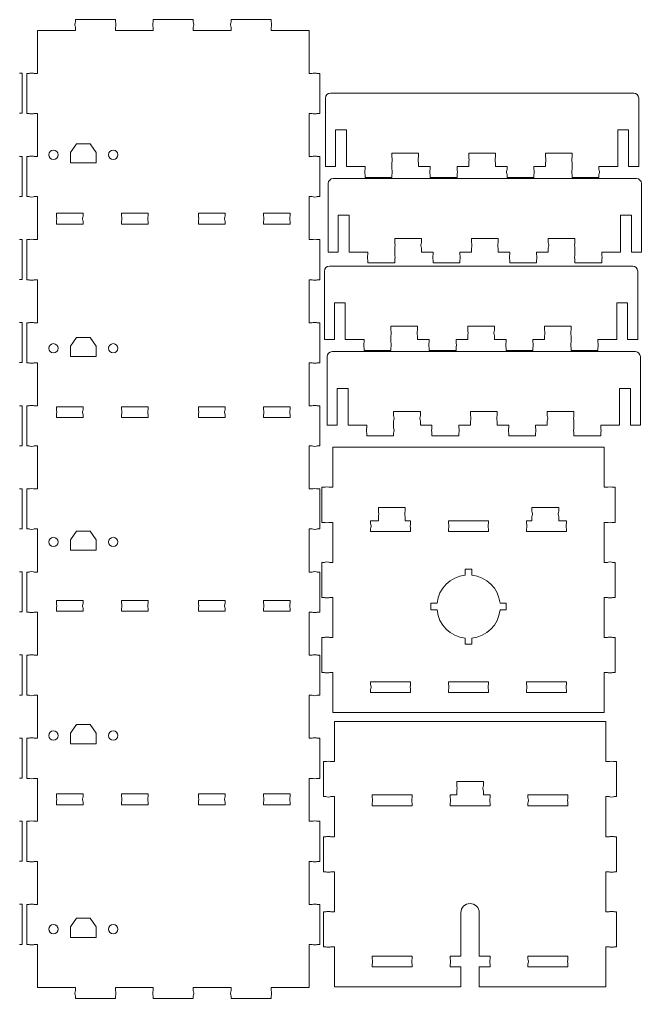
# Model space of a CAD drawing. Header units: inches. Extents: x -2.2 to 14.9, y -0.2 to 11.4.
# Drawn here: x 7.6 to 14.93, y -0.16 to 11.38 of the extents above; entities that cross this region are included whole.
import ezdxf

# ---------------------------------------------------------------- set-up
doc = ezdxf.new("R2010")
doc.units = ezdxf.units.IN
doc.header["$MEASUREMENT"] = 0
doc.layers.add('Visible', color=7, linetype='Continuous', lineweight=0)

# ---------------------------------------------------------------- blocks, each defined once
blk = doc.blocks.new('Block_1')
at = {"layer": 'Visible', "color": 1, "lineweight": 0, "true_color": 0xff0000}
for p, q in [((8.26, 11.355), (8.26, 11.385)), ((8.732, 11.385), (8.26, 11.385)), ((8.732, 11.355), (8.732, 11.385)), ((9.178, 11.355), (9.178, 11.385)), ((9.651, 11.385), (9.178, 11.385)), ((9.651, 11.355), (9.651, 11.385)), ((10.096, 11.355), (10.096, 11.385)), ((10.569, 11.385), (10.096, 11.385)), ((10.569, 11.355), (10.569, 11.385)), ((7.814, 10.749), (7.814, 11.257)), ((7.814, 11.257), (8.26, 11.257)), ((8.26, 11.257), (8.26, 11.296)), ((8.732, 11.257), (8.732, 11.296)), ((8.732, 11.257), (9.178, 11.257)), ((9.178, 11.257), (9.178, 11.296)), ((9.651, 11.257), (9.651, 11.296)), ((9.651, 11.257), (10.096, 11.257)), ((10.096, 11.257), (10.096, 11.296)), ((10.569, 11.257), (10.569, 11.296)), ((10.569, 11.257), (11.015, 11.257)), ((11.015, 10.749), (11.015, 11.257)), ((7.602, 10.751), (7.632, 10.751)), ((7.632, 10.751), (7.632, 10.279)), ((7.686, 10.749), (7.686, 10.276)), ((7.716, 10.749), (7.686, 10.749)), ((7.814, 10.749), (7.775, 10.749)), ((11.015, 10.749), (11.054, 10.749)), ((11.113, 10.749), (11.143, 10.749)), ((11.143, 10.749), (11.143, 10.276)), ((11.268, 10.517), (14.843, 10.517)), ((11.209, 10.458), (11.209, 9.651)), ((14.902, 10.458), (14.902, 9.651)), ((7.602, 10.279), (7.632, 10.279)), ((7.716, 10.276), (7.686, 10.276)), ((7.814, 10.276), (7.775, 10.276)), ((7.814, 9.769), (7.814, 10.276)), ((11.015, 10.276), (11.054, 10.276)), ((11.015, 9.769), (11.015, 10.276)), ((11.113, 10.276), (11.143, 10.276)), ((11.327, 10.084), (11.455, 10.084)), ((11.327, 9.651), (11.327, 10.084)), ((11.455, 9.651), (11.455, 10.084)), ((14.783, 10.084), (14.656, 10.084)), ((14.656, 9.651), (14.656, 10.084)), ((14.783, 9.651), (14.783, 10.084)), ((8.275, 9.919), (8.204, 9.817)), ((8.204, 9.817), (8.204, 9.693)), ((8.275, 9.919), (8.433, 9.919)), ((8.433, 9.919), (8.504, 9.817)), ((8.504, 9.817), (8.504, 9.693)), ((7.602, 9.771), (7.632, 9.771)), ((7.632, 9.771), (7.632, 9.298)), ((7.686, 9.769), (7.686, 9.296)), ((7.716, 9.769), (7.686, 9.769)), ((7.814, 9.769), (7.775, 9.769)), ((11.015, 9.769), (11.054, 9.769)), ((11.113, 9.769), (11.143, 9.769)), ((11.143, 9.769), (11.143, 9.296)), ((11.992, 9.809), (12.307, 9.809)), ((11.992, 9.809), (11.992, 9.76)), ((11.992, 9.7), (11.992, 9.617)), ((12.307, 9.809), (12.307, 9.76)), ((12.307, 9.7), (12.307, 9.651)), ((12.898, 9.809), (13.213, 9.809)), ((12.898, 9.809), (12.898, 9.76)), ((12.898, 9.7), (12.898, 9.651)), ((13.213, 9.809), (13.213, 9.76)), ((13.213, 9.7), (13.213, 9.651)), ((14.118, 9.809), (13.803, 9.809)), ((13.803, 9.809), (13.803, 9.76)), ((13.803, 9.7), (13.803, 9.651)), ((14.118, 9.809), (14.118, 9.76)), ((14.118, 9.7), (14.118, 9.617)), ((8.204, 9.693), (8.504, 9.693)), ((11.209, 9.651), (11.327, 9.651)), ((11.455, 9.651), (11.677, 9.651)), ((11.677, 9.651), (11.677, 9.617)), ((12.307, 9.651), (12.445, 9.651)), ((12.445, 9.651), (12.445, 9.617)), ((12.76, 9.651), (12.76, 9.617)), ((12.76, 9.651), (12.898, 9.651)), ((13.213, 9.651), (13.35, 9.651)), ((13.35, 9.651), (13.35, 9.617)), ((13.665, 9.651), (13.665, 9.617)), ((13.665, 9.651), (13.803, 9.651)), ((14.433, 9.651), (14.656, 9.651)), ((14.433, 9.651), (14.433, 9.617)), ((14.783, 9.651), (14.902, 9.651)), ((11.3, 9.509), (14.875, 9.509)), ((11.677, 9.558), (11.677, 9.523)), ((11.677, 9.523), (11.992, 9.523)), ((11.992, 9.558), (11.992, 9.523)), ((12.445, 9.558), (12.445, 9.523)), ((12.445, 9.523), (12.76, 9.523)), ((12.76, 9.558), (12.76, 9.523)), ((13.35, 9.558), (13.35, 9.523)), ((13.665, 9.523), (13.35, 9.523)), ((13.665, 9.558), (13.665, 9.523)), ((14.118, 9.558), (14.118, 9.523)), ((14.433, 9.523), (14.118, 9.523)), ((14.433, 9.558), (14.433, 9.523)), ((11.241, 9.45), (11.241, 8.643)), ((14.934, 9.45), (14.934, 8.643)), ((7.602, 9.298), (7.632, 9.298)), ((7.716, 9.296), (7.686, 9.296)), ((7.814, 9.296), (7.775, 9.296)), ((7.814, 8.789), (7.814, 9.296)), ((11.015, 9.296), (11.054, 9.296)), ((11.015, 8.789), (11.015, 9.296)), ((11.113, 9.296), (11.143, 9.296)), ((8.351, 9.101), (8.036, 9.101)), ((8.036, 9.101), (8.036, 9.067)), ((8.036, 9.008), (8.036, 8.973)), ((8.351, 9.101), (8.351, 9.067)), ((8.351, 9.008), (8.351, 8.973)), ((8.804, 9.101), (9.119, 9.101)), ((8.804, 9.067), (8.804, 9.101)), ((8.804, 8.973), (8.804, 9.008)), ((9.119, 9.067), (9.119, 9.101)), ((9.119, 8.973), (9.119, 9.008)), ((9.71, 9.101), (10.025, 9.101)), ((9.71, 9.101), (9.71, 9.067)), ((9.71, 9.008), (9.71, 8.973)), ((10.025, 9.101), (10.025, 9.067)), ((10.025, 9.008), (10.025, 8.973)), ((10.477, 9.101), (10.792, 9.101)), ((10.477, 9.067), (10.477, 9.101)), ((10.477, 8.973), (10.477, 9.008)), ((10.792, 9.067), (10.792, 9.101)), ((10.792, 8.973), (10.792, 9.008)), ((11.359, 9.076), (11.487, 9.076)), ((11.359, 8.643), (11.359, 9.076)), ((11.487, 8.643), (11.487, 9.076)), ((14.816, 9.076), (14.688, 9.076)), ((14.688, 8.643), (14.688, 9.076)), ((14.816, 8.643), (14.816, 9.076)), ((8.351, 8.973), (8.036, 8.973)), ((8.804, 8.973), (9.119, 8.973)), ((9.71, 8.973), (10.025, 8.973)), ((10.477, 8.973), (10.792, 8.973)), ((7.602, 8.791), (7.632, 8.791)), ((7.632, 8.791), (7.632, 8.318)), ((7.686, 8.789), (7.686, 8.316)), ((7.716, 8.789), (7.686, 8.789)), ((7.814, 8.789), (7.775, 8.789)), ((11.015, 8.789), (11.054, 8.789)), ((11.113, 8.789), (11.143, 8.789)), ((11.143, 8.789), (11.143, 8.316)), ((12.025, 8.801), (12.34, 8.801)), ((12.025, 8.801), (12.025, 8.751)), ((12.34, 8.801), (12.34, 8.751)), ((12.93, 8.801), (13.245, 8.801)), ((12.93, 8.801), (12.93, 8.751)), ((13.245, 8.801), (13.245, 8.751)), ((14.151, 8.801), (13.836, 8.801)), ((13.836, 8.801), (13.836, 8.751)), ((14.151, 8.801), (14.151, 8.751)), ((12.025, 8.692), (12.025, 8.609)), ((12.34, 8.692), (12.34, 8.643)), ((12.93, 8.692), (12.93, 8.643)), ((13.245, 8.692), (13.245, 8.643)), ((13.836, 8.692), (13.836, 8.643)), ((14.151, 8.692), (14.151, 8.609)), ((11.241, 8.643), (11.359, 8.643)), ((11.487, 8.643), (11.71, 8.643)), ((11.71, 8.643), (11.71, 8.609)), ((11.71, 8.55), (11.71, 8.515)), ((12.025, 8.55), (12.025, 8.515)), ((12.34, 8.643), (12.477, 8.643)), ((12.477, 8.643), (12.477, 8.609)), ((12.477, 8.55), (12.477, 8.515)), ((12.792, 8.643), (12.792, 8.609)), ((12.792, 8.643), (12.93, 8.643)), ((12.792, 8.55), (12.792, 8.515)), ((13.245, 8.643), (13.383, 8.643)), ((13.383, 8.643), (13.383, 8.609)), ((13.383, 8.55), (13.383, 8.515)), ((13.698, 8.643), (13.698, 8.609)), ((13.698, 8.643), (13.836, 8.643)), ((13.698, 8.55), (13.698, 8.515)), ((14.151, 8.55), (14.151, 8.515)), ((14.466, 8.643), (14.688, 8.643)), ((14.466, 8.643), (14.466, 8.609)), ((14.466, 8.55), (14.466, 8.515)), ((14.816, 8.643), (14.934, 8.643)), ((11.256, 8.476), (14.831, 8.476)), ((11.71, 8.515), (12.025, 8.515)), ((12.477, 8.515), (12.792, 8.515)), ((13.698, 8.515), (13.383, 8.515)), ((14.466, 8.515), (14.151, 8.515)), ((7.602, 8.318), (7.632, 8.318)), ((7.716, 8.316), (7.686, 8.316)), ((7.814, 8.316), (7.775, 8.316)), ((7.814, 7.808), (7.814, 8.316)), ((11.015, 8.316), (11.054, 8.316)), ((11.015, 7.808), (11.015, 8.316)), ((11.113, 8.316), (11.143, 8.316)), ((11.197, 8.417), (11.197, 7.61)), ((14.89, 8.417), (14.89, 7.61)), ((11.315, 8.043), (11.443, 8.043)), ((11.315, 7.61), (11.315, 8.043)), ((11.443, 7.61), (11.443, 8.043)), ((14.772, 8.043), (14.644, 8.043)), ((14.644, 7.61), (14.644, 8.043)), ((14.772, 7.61), (14.772, 8.043)), ((7.602, 7.811), (7.632, 7.811)), ((7.632, 7.811), (7.632, 7.338)), ((7.686, 7.808), (7.686, 7.336)), ((7.716, 7.808), (7.686, 7.808)), ((7.814, 7.808), (7.775, 7.808)), ((11.015, 7.808), (11.054, 7.808)), ((11.113, 7.808), (11.143, 7.808)), ((11.143, 7.808), (11.143, 7.336)), ((11.98, 7.768), (12.295, 7.768)), ((11.98, 7.768), (11.98, 7.718)), ((12.295, 7.768), (12.295, 7.718)), ((12.886, 7.768), (13.201, 7.768)), ((12.886, 7.768), (12.886, 7.718)), ((13.201, 7.768), (13.201, 7.718)), ((14.106, 7.768), (13.791, 7.768)), ((13.791, 7.768), (13.791, 7.718)), ((14.106, 7.768), (14.106, 7.718)), ((8.275, 7.636), (8.204, 7.533)), ((8.275, 7.636), (8.433, 7.636)), ((8.433, 7.636), (8.504, 7.533)), ((11.98, 7.659), (11.98, 7.576)), ((12.295, 7.659), (12.295, 7.61)), ((12.886, 7.659), (12.886, 7.61)), ((13.201, 7.659), (13.201, 7.61)), ((13.791, 7.659), (13.791, 7.61)), ((14.106, 7.659), (14.106, 7.576)), ((8.204, 7.533), (8.204, 7.409)), ((8.504, 7.533), (8.504, 7.409)), ((11.197, 7.61), (11.315, 7.61)), ((11.443, 7.61), (11.665, 7.61)), ((11.665, 7.61), (11.665, 7.576)), ((11.665, 7.517), (11.665, 7.482)), ((11.98, 7.517), (11.98, 7.482)), ((12.295, 7.61), (12.433, 7.61)), ((12.433, 7.61), (12.433, 7.576)), ((12.433, 7.517), (12.433, 7.482)), ((12.748, 7.61), (12.748, 7.576)), ((12.748, 7.61), (12.886, 7.61)), ((12.748, 7.517), (12.748, 7.482)), ((13.201, 7.61), (13.338, 7.61)), ((13.338, 7.61), (13.338, 7.576)), ((13.338, 7.517), (13.338, 7.482)), ((13.653, 7.61), (13.653, 7.576)), ((13.653, 7.61), (13.791, 7.61)), ((13.653, 7.517), (13.653, 7.482)), ((14.106, 7.517), (14.106, 7.482)), ((14.421, 7.61), (14.644, 7.61)), ((14.421, 7.61), (14.421, 7.576)), ((14.421, 7.517), (14.421, 7.482)), ((14.772, 7.61), (14.89, 7.61)), ((8.204, 7.409), (8.504, 7.409)), ((11.229, 7.409), (11.229, 6.602)), ((11.288, 7.468), (14.863, 7.468)), ((11.665, 7.482), (11.98, 7.482)), ((12.433, 7.482), (12.748, 7.482)), ((13.653, 7.482), (13.338, 7.482)), ((14.421, 7.482), (14.106, 7.482)), ((14.922, 7.409), (14.922, 6.602)), ((7.602, 7.338), (7.632, 7.338)), ((7.716, 7.336), (7.686, 7.336)), ((7.814, 7.336), (7.775, 7.336)), ((7.814, 6.828), (7.814, 7.336)), ((11.015, 7.336), (11.054, 7.336)), ((11.015, 6.828), (11.015, 7.336)), ((11.113, 7.336), (11.143, 7.336)), ((11.347, 7.035), (11.475, 7.035)), ((11.347, 6.602), (11.347, 7.035)), ((11.475, 6.602), (11.475, 7.035)), ((14.804, 7.035), (14.676, 7.035)), ((14.676, 6.602), (14.676, 7.035)), ((14.804, 6.602), (14.804, 7.035)), ((7.602, 6.83), (7.632, 6.83)), ((7.632, 6.83), (7.632, 6.358)), ((7.686, 6.828), (7.686, 6.356)), ((7.716, 6.828), (7.686, 6.828)), ((7.814, 6.828), (7.775, 6.828)), ((8.351, 6.818), (8.036, 6.818)), ((8.036, 6.818), (8.036, 6.783)), ((8.351, 6.818), (8.351, 6.783)), ((8.804, 6.818), (9.119, 6.818)), ((8.804, 6.783), (8.804, 6.818)), ((9.119, 6.783), (9.119, 6.818)), ((9.71, 6.818), (10.025, 6.818)), ((9.71, 6.818), (9.71, 6.783)), ((10.025, 6.818), (10.025, 6.783)), ((10.477, 6.818), (10.792, 6.818)), ((10.477, 6.783), (10.477, 6.818)), ((10.792, 6.783), (10.792, 6.818)), ((11.015, 6.828), (11.054, 6.828)), ((11.113, 6.828), (11.143, 6.828)), ((11.143, 6.828), (11.143, 6.356)), ((8.036, 6.724), (8.036, 6.69)), ((8.351, 6.724), (8.351, 6.69)), ((8.804, 6.69), (8.804, 6.724)), ((9.119, 6.69), (9.119, 6.724)), ((9.71, 6.724), (9.71, 6.69)), ((10.025, 6.724), (10.025, 6.69)), ((10.477, 6.69), (10.477, 6.724)), ((10.792, 6.69), (10.792, 6.724)), ((12.013, 6.76), (12.328, 6.76)), ((12.013, 6.76), (12.013, 6.71)), ((12.328, 6.76), (12.328, 6.71)), ((12.918, 6.76), (13.233, 6.76)), ((12.918, 6.76), (12.918, 6.71)), ((13.233, 6.76), (13.233, 6.71)), ((14.139, 6.76), (13.824, 6.76)), ((13.824, 6.76), (13.824, 6.71)), ((14.139, 6.76), (14.139, 6.71)), ((8.351, 6.69), (8.036, 6.69)), ((8.804, 6.69), (9.119, 6.69)), ((9.71, 6.69), (10.025, 6.69)), ((10.477, 6.69), (10.792, 6.69)), ((11.229, 6.602), (11.347, 6.602)), ((11.475, 6.602), (11.698, 6.602)), ((11.698, 6.602), (11.698, 6.568)), ((12.013, 6.651), (12.013, 6.568)), ((12.328, 6.651), (12.328, 6.602)), ((12.328, 6.602), (12.465, 6.602)), ((12.465, 6.602), (12.465, 6.568)), ((12.78, 6.602), (12.78, 6.568)), ((12.78, 6.602), (12.918, 6.602)), ((12.918, 6.651), (12.918, 6.602)), ((13.233, 6.651), (13.233, 6.602)), ((13.233, 6.602), (13.371, 6.602)), ((13.371, 6.602), (13.371, 6.568)), ((13.686, 6.602), (13.686, 6.568)), ((13.686, 6.602), (13.824, 6.602)), ((13.824, 6.651), (13.824, 6.602)), ((14.139, 6.651), (14.139, 6.568)), ((14.454, 6.602), (14.676, 6.602)), ((14.454, 6.602), (14.454, 6.568)), ((14.804, 6.602), (14.922, 6.602)), ((11.698, 6.509), (11.698, 6.474)), ((11.698, 6.474), (12.013, 6.474)), ((12.013, 6.509), (12.013, 6.474)), ((12.465, 6.509), (12.465, 6.474)), ((12.465, 6.474), (12.78, 6.474)), ((12.78, 6.509), (12.78, 6.474)), ((13.371, 6.509), (13.371, 6.474)), ((13.686, 6.474), (13.371, 6.474)), ((13.686, 6.509), (13.686, 6.474)), ((14.139, 6.509), (14.139, 6.474)), ((14.454, 6.474), (14.139, 6.474)), ((14.454, 6.509), (14.454, 6.474)), ((7.602, 6.358), (7.632, 6.358)), ((7.716, 6.356), (7.686, 6.356)), ((7.814, 6.356), (7.775, 6.356)), ((7.814, 5.848), (7.814, 6.356)), ((11.015, 6.356), (11.054, 6.356)), ((11.015, 5.848), (11.015, 6.356)), ((11.113, 6.356), (11.143, 6.356)), ((11.295, 6.34), (11.295, 5.868)), ((11.295, 6.34), (14.496, 6.34)), ((14.496, 6.34), (14.496, 5.868)), ((7.602, 5.85), (7.632, 5.85)), ((7.632, 5.85), (7.632, 5.378)), ((7.686, 5.848), (7.686, 5.376)), ((7.716, 5.848), (7.686, 5.848)), ((7.814, 5.848), (7.775, 5.848)), ((11.015, 5.848), (11.054, 5.848)), ((11.113, 5.848), (11.143, 5.848)), ((11.143, 5.848), (11.143, 5.376)), ((11.167, 5.454), (11.167, 5.868)), ((11.197, 5.868), (11.167, 5.868)), ((11.295, 5.868), (11.256, 5.868)), ((14.496, 5.868), (14.535, 5.868)), ((14.594, 5.868), (14.624, 5.868)), ((14.624, 5.454), (14.624, 5.868)), ((11.833, 5.631), (12.147, 5.631)), ((11.833, 5.582), (11.833, 5.631)), ((12.147, 5.582), (12.147, 5.631)), ((13.959, 5.631), (13.644, 5.631)), ((13.644, 5.582), (13.644, 5.631)), ((13.959, 5.582), (13.959, 5.631)), ((11.197, 5.454), (11.167, 5.454)), ((11.295, 5.454), (11.256, 5.454)), ((11.295, 5.454), (11.295, 4.982)), ((11.741, 5.474), (11.741, 5.44)), ((11.741, 5.474), (11.833, 5.474)), ((11.833, 5.474), (11.833, 5.523)), ((12.147, 5.474), (12.147, 5.523)), ((12.147, 5.474), (12.213, 5.474)), ((12.213, 5.474), (12.213, 5.44)), ((12.659, 5.474), (13.132, 5.474)), ((12.659, 5.474), (12.659, 5.44)), ((13.132, 5.474), (13.132, 5.44)), ((13.578, 5.474), (13.578, 5.44)), ((13.578, 5.474), (13.644, 5.474)), ((13.644, 5.474), (13.644, 5.523)), ((13.959, 5.474), (13.959, 5.523)), ((13.959, 5.474), (14.05, 5.474)), ((14.05, 5.474), (14.05, 5.44)), ((14.496, 5.454), (14.535, 5.454)), ((14.496, 5.454), (14.496, 4.982)), ((14.594, 5.454), (14.624, 5.454)), ((7.602, 5.378), (7.632, 5.378)), ((7.716, 5.376), (7.686, 5.376)), ((7.814, 5.376), (7.775, 5.376)), ((7.814, 4.868), (7.814, 5.376)), ((8.275, 5.352), (8.204, 5.25)), ((8.275, 5.352), (8.433, 5.352)), ((8.433, 5.352), (8.504, 5.25)), ((11.015, 5.376), (11.054, 5.376)), ((11.015, 4.868), (11.015, 5.376)), ((11.113, 5.376), (11.143, 5.376)), ((11.741, 5.38), (11.741, 5.346)), ((11.741, 5.346), (12.213, 5.346)), ((12.213, 5.38), (12.213, 5.346)), ((12.659, 5.38), (12.659, 5.346)), ((12.659, 5.346), (13.132, 5.346)), ((13.132, 5.38), (13.132, 5.346)), ((13.578, 5.38), (13.578, 5.346)), ((13.578, 5.346), (14.05, 5.346)), ((14.05, 5.38), (14.05, 5.346)), ((8.204, 5.25), (8.204, 5.126)), ((8.504, 5.25), (8.504, 5.126)), ((8.204, 5.126), (8.504, 5.126)), ((11.167, 4.568), (11.167, 4.982)), ((11.197, 4.982), (11.167, 4.982)), ((11.295, 4.982), (11.256, 4.982)), ((14.496, 4.982), (14.535, 4.982)), ((14.594, 4.982), (14.624, 4.982)), ((14.624, 4.568), (14.624, 4.982)), ((7.602, 4.87), (7.632, 4.87)), ((7.632, 4.87), (7.632, 4.398)), ((7.686, 4.868), (7.686, 4.396)), ((7.716, 4.868), (7.686, 4.868)), ((7.814, 4.868), (7.775, 4.868)), ((11.015, 4.868), (11.054, 4.868)), ((11.113, 4.868), (11.143, 4.868)), ((11.143, 4.868), (11.143, 4.396)), ((12.856, 4.903), (12.935, 4.903)), ((12.856, 4.903), (12.856, 4.832)), ((12.935, 4.903), (12.935, 4.832)), ((8.351, 4.534), (8.036, 4.534)), ((8.036, 4.534), (8.036, 4.5)), ((8.351, 4.534), (8.351, 4.5)), ((8.804, 4.534), (9.119, 4.534)), ((8.804, 4.5), (8.804, 4.534)), ((9.119, 4.5), (9.119, 4.534)), ((9.71, 4.534), (10.025, 4.534)), ((9.71, 4.534), (9.71, 4.5)), ((10.025, 4.534), (10.025, 4.5)), ((10.477, 4.534), (10.792, 4.534)), ((10.477, 4.5), (10.477, 4.534)), ((10.792, 4.5), (10.792, 4.534)), ((11.197, 4.568), (11.167, 4.568)), ((11.295, 4.568), (11.256, 4.568)), ((11.295, 4.568), (11.295, 4.096)), ((14.496, 4.568), (14.535, 4.568)), ((14.496, 4.568), (14.496, 4.096)), ((14.594, 4.568), (14.624, 4.568)), ((7.602, 4.398), (7.632, 4.398)), ((7.716, 4.396), (7.686, 4.396)), ((7.814, 4.396), (7.775, 4.396)), ((7.814, 3.888), (7.814, 4.396)), ((8.036, 4.441), (8.036, 4.406)), ((8.351, 4.406), (8.036, 4.406)), ((8.351, 4.441), (8.351, 4.406)), ((8.804, 4.406), (8.804, 4.441)), ((8.804, 4.406), (9.119, 4.406)), ((9.119, 4.406), (9.119, 4.441)), ((9.71, 4.441), (9.71, 4.406)), ((9.71, 4.406), (10.025, 4.406)), ((10.025, 4.441), (10.025, 4.406)), ((10.477, 4.406), (10.477, 4.441)), ((10.477, 4.406), (10.792, 4.406)), ((10.792, 4.406), (10.792, 4.441)), ((11.015, 4.396), (11.054, 4.396)), ((11.015, 3.888), (11.015, 4.396)), ((11.113, 4.396), (11.143, 4.396)), ((12.453, 4.5), (12.524, 4.5)), ((12.453, 4.5), (12.453, 4.421)), ((12.453, 4.421), (12.524, 4.421)), ((13.267, 4.5), (13.338, 4.5)), ((13.267, 4.421), (13.338, 4.421)), ((13.338, 4.5), (13.338, 4.421)), ((11.167, 3.683), (11.167, 4.096)), ((11.197, 4.096), (11.167, 4.096)), ((11.295, 4.096), (11.256, 4.096)), ((12.856, 4.088), (12.856, 4.017)), ((12.935, 4.088), (12.935, 4.017)), ((14.496, 4.096), (14.535, 4.096)), ((14.594, 4.096), (14.624, 4.096)), ((14.624, 3.683), (14.624, 4.096)), ((12.856, 4.017), (12.935, 4.017)), ((7.602, 3.89), (7.632, 3.89)), ((7.632, 3.89), (7.632, 3.418)), ((7.686, 3.888), (7.686, 3.415)), ((7.716, 3.888), (7.686, 3.888)), ((7.814, 3.888), (7.775, 3.888)), ((11.015, 3.888), (11.054, 3.888)), ((11.113, 3.888), (11.143, 3.888)), ((11.143, 3.888), (11.143, 3.415)), ((11.197, 3.683), (11.167, 3.683)), ((11.295, 3.683), (11.256, 3.683)), ((11.295, 3.683), (11.295, 3.21)), ((14.496, 3.683), (14.535, 3.683)), ((14.496, 3.683), (14.496, 3.21)), ((14.594, 3.683), (14.624, 3.683)), ((11.741, 3.574), (12.213, 3.574)), ((11.741, 3.574), (11.741, 3.54)), ((11.741, 3.481), (11.741, 3.446)), ((12.213, 3.574), (12.213, 3.54)), ((12.213, 3.481), (12.213, 3.446)), ((12.659, 3.574), (13.132, 3.574)), ((12.659, 3.574), (12.659, 3.54)), ((12.659, 3.481), (12.659, 3.446)), ((13.132, 3.574), (13.132, 3.54)), ((13.132, 3.481), (13.132, 3.446)), ((13.578, 3.574), (14.05, 3.574)), ((13.578, 3.574), (13.578, 3.54)), ((13.578, 3.481), (13.578, 3.446)), ((14.05, 3.574), (14.05, 3.54)), ((14.05, 3.481), (14.05, 3.446)), ((7.602, 3.418), (7.632, 3.418)), ((7.716, 3.415), (7.686, 3.415)), ((7.814, 3.415), (7.775, 3.415)), ((7.814, 2.908), (7.814, 3.415)), ((11.015, 3.415), (11.054, 3.415)), ((11.015, 2.908), (11.015, 3.415)), ((11.113, 3.415), (11.143, 3.415)), ((11.741, 3.446), (12.213, 3.446)), ((12.659, 3.446), (13.132, 3.446)), ((13.578, 3.446), (14.05, 3.446)), ((11.295, 3.21), (14.496, 3.21)), ((8.275, 3.069), (8.204, 2.966)), ((8.275, 3.069), (8.433, 3.069)), ((8.433, 3.069), (8.504, 2.966)), ((11.314, 3.105), (11.314, 2.632)), ((11.314, 3.105), (14.514, 3.105)), ((14.514, 3.105), (14.514, 2.632)), ((7.602, 2.91), (7.632, 2.91)), ((7.632, 2.91), (7.632, 2.437)), ((7.686, 2.908), (7.686, 2.435)), ((7.716, 2.908), (7.686, 2.908)), ((7.814, 2.908), (7.775, 2.908)), ((8.204, 2.966), (8.204, 2.842)), ((8.504, 2.966), (8.504, 2.842)), ((11.015, 2.908), (11.054, 2.908)), ((11.113, 2.908), (11.143, 2.908)), ((11.143, 2.908), (11.143, 2.435)), ((8.204, 2.842), (8.504, 2.842)), ((11.186, 2.219), (11.186, 2.632)), ((11.215, 2.632), (11.186, 2.632)), ((11.314, 2.632), (11.274, 2.632)), ((14.514, 2.632), (14.554, 2.632)), ((14.613, 2.632), (14.642, 2.632)), ((14.642, 2.219), (14.642, 2.632)), ((7.602, 2.437), (7.632, 2.437)), ((7.716, 2.435), (7.686, 2.435)), ((7.814, 2.435), (7.775, 2.435)), ((7.814, 1.928), (7.814, 2.435)), ((11.015, 2.435), (11.054, 2.435)), ((11.015, 1.928), (11.015, 2.435)), ((11.113, 2.435), (11.143, 2.435)), ((12.756, 2.396), (13.071, 2.396)), ((12.756, 2.347), (12.756, 2.396)), ((13.071, 2.347), (13.071, 2.396)), ((8.351, 2.251), (8.036, 2.251)), ((8.036, 2.251), (8.036, 2.216)), ((8.351, 2.251), (8.351, 2.216)), ((8.804, 2.251), (9.119, 2.251)), ((8.804, 2.216), (8.804, 2.251)), ((9.119, 2.216), (9.119, 2.251)), ((9.71, 2.251), (10.025, 2.251)), ((9.71, 2.251), (9.71, 2.216)), ((10.025, 2.251), (10.025, 2.216)), ((10.477, 2.251), (10.792, 2.251)), ((10.477, 2.216), (10.477, 2.251)), ((10.792, 2.216), (10.792, 2.251)), ((11.215, 2.219), (11.186, 2.219)), ((11.314, 2.219), (11.274, 2.219)), ((11.314, 2.219), (11.314, 1.746)), ((11.759, 2.239), (12.232, 2.239)), ((11.759, 2.239), (11.759, 2.204)), ((12.232, 2.239), (12.232, 2.204)), ((12.678, 2.239), (12.678, 2.204)), ((12.678, 2.239), (12.756, 2.239)), ((12.756, 2.239), (12.756, 2.288)), ((13.071, 2.239), (13.071, 2.288)), ((13.071, 2.239), (13.15, 2.239)), ((13.15, 2.239), (13.15, 2.204)), ((13.596, 2.239), (14.068, 2.239)), ((13.596, 2.239), (13.596, 2.204)), ((14.068, 2.239), (14.068, 2.204)), ((14.514, 2.219), (14.554, 2.219)), ((14.514, 2.219), (14.514, 1.746)), ((14.613, 2.219), (14.642, 2.219)), ((8.036, 2.157), (8.036, 2.123)), ((8.351, 2.123), (8.036, 2.123)), ((8.351, 2.157), (8.351, 2.123)), ((8.804, 2.123), (8.804, 2.157)), ((8.804, 2.123), (9.119, 2.123)), ((9.119, 2.123), (9.119, 2.157)), ((9.71, 2.157), (9.71, 2.123)), ((9.71, 2.123), (10.025, 2.123)), ((10.025, 2.157), (10.025, 2.123)), ((10.477, 2.123), (10.477, 2.157)), ((10.477, 2.123), (10.792, 2.123)), ((10.792, 2.123), (10.792, 2.157)), ((11.759, 2.145), (11.759, 2.111)), ((11.759, 2.111), (12.232, 2.111)), ((12.232, 2.145), (12.232, 2.111)), ((12.678, 2.145), (12.678, 2.111)), ((12.678, 2.111), (13.15, 2.111)), ((13.15, 2.145), (13.15, 2.111)), ((13.596, 2.145), (13.596, 2.111)), ((13.596, 2.111), (14.068, 2.111)), ((14.068, 2.145), (14.068, 2.111)), ((7.602, 1.93), (7.632, 1.93)), ((7.632, 1.93), (7.632, 1.457)), ((7.686, 1.928), (7.686, 1.455)), ((7.716, 1.928), (7.686, 1.928)), ((7.814, 1.928), (7.775, 1.928)), ((11.015, 1.928), (11.054, 1.928)), ((11.113, 1.928), (11.143, 1.928)), ((11.143, 1.928), (11.143, 1.455)), ((11.186, 1.333), (11.186, 1.746)), ((11.215, 1.746), (11.186, 1.746)), ((11.314, 1.746), (11.274, 1.746)), ((14.514, 1.746), (14.554, 1.746)), ((14.613, 1.746), (14.642, 1.746)), ((14.642, 1.333), (14.642, 1.746)), ((7.602, 1.457), (7.632, 1.457)), ((7.716, 1.455), (7.686, 1.455)), ((7.814, 1.455), (7.775, 1.455)), ((7.814, 0.947), (7.814, 1.455)), ((11.015, 1.455), (11.054, 1.455)), ((11.015, 0.947), (11.015, 1.455)), ((11.113, 1.455), (11.143, 1.455)), ((11.215, 1.333), (11.186, 1.333)), ((11.314, 1.333), (11.274, 1.333)), ((11.314, 1.333), (11.314, 0.861)), ((14.514, 1.333), (14.554, 1.333)), ((14.514, 1.333), (14.514, 0.861)), ((14.613, 1.333), (14.642, 1.333)), ((7.602, 0.95), (7.632, 0.95)), ((7.632, 0.95), (7.632, 0.477)), ((7.686, 0.947), (7.686, 0.475)), ((7.716, 0.947), (7.686, 0.947)), ((7.814, 0.947), (7.775, 0.947)), ((11.015, 0.947), (11.054, 0.947)), ((11.113, 0.947), (11.143, 0.947)), ((11.143, 0.947), (11.143, 0.475)), ((11.186, 0.447), (11.186, 0.861)), ((11.215, 0.861), (11.186, 0.861)), ((11.314, 0.861), (11.274, 0.861)), ((12.806, 0.851), (12.806, 0.339)), ((13.022, 0.851), (13.022, 0.339)), ((14.514, 0.861), (14.554, 0.861)), ((14.613, 0.861), (14.642, 0.861)), ((14.642, 0.447), (14.642, 0.861)), ((8.275, 0.785), (8.204, 0.683)), ((8.275, 0.785), (8.433, 0.785)), ((8.433, 0.785), (8.504, 0.683)), ((8.204, 0.683), (8.204, 0.559)), ((8.504, 0.683), (8.504, 0.559)), ((7.602, 0.477), (7.632, 0.477)), ((7.716, 0.475), (7.686, 0.475)), ((7.814, 0.475), (7.775, 0.475)), ((7.814, -0.033), (7.814, 0.475)), ((8.204, 0.559), (8.504, 0.559)), ((11.015, 0.475), (11.054, 0.475)), ((11.015, -0.033), (11.015, 0.475)), ((11.113, 0.475), (11.143, 0.475)), ((11.215, 0.447), (11.186, 0.447)), ((11.314, 0.447), (11.274, 0.447)), ((11.314, 0.447), (11.314, -0.025)), ((14.514, 0.447), (14.554, 0.447)), ((14.514, 0.447), (14.514, -0.025)), ((14.613, 0.447), (14.642, 0.447)), ((11.759, 0.339), (12.232, 0.339)), ((11.759, 0.339), (11.759, 0.304)), ((11.759, 0.245), (11.759, 0.211)), ((12.232, 0.339), (12.232, 0.304)), ((12.232, 0.245), (12.232, 0.211)), ((12.678, 0.339), (12.806, 0.339)), ((12.678, 0.339), (12.678, 0.304)), ((12.678, 0.245), (12.678, 0.211)), ((13.022, 0.339), (13.15, 0.339)), ((13.15, 0.339), (13.15, 0.304)), ((13.15, 0.245), (13.15, 0.211)), ((13.596, 0.339), (14.068, 0.339)), ((13.596, 0.339), (13.596, 0.304)), ((13.596, 0.245), (13.596, 0.211)), ((14.068, 0.339), (14.068, 0.304)), ((14.068, 0.245), (14.068, 0.211)), ((11.759, 0.211), (12.232, 0.211)), ((12.678, 0.211), (12.806, 0.211)), ((12.806, 0.211), (12.806, -0.025)), ((13.022, 0.211), (13.022, -0.025)), ((13.022, 0.211), (13.15, 0.211)), ((13.596, 0.211), (14.068, 0.211)), ((7.814, -0.033), (8.26, -0.033)), ((8.26, -0.033), (8.26, -0.072)), ((8.732, -0.033), (9.178, -0.033)), ((8.732, -0.033), (8.732, -0.072)), ((9.178, -0.033), (9.178, -0.072)), ((9.651, -0.033), (10.096, -0.033)), ((9.651, -0.033), (9.651, -0.072)), ((10.096, -0.033), (10.096, -0.072)), ((10.569, -0.033), (11.015, -0.033)), ((10.569, -0.033), (10.569, -0.072)), ((11.314, -0.025), (12.806, -0.025)), ((13.022, -0.025), (14.514, -0.025)), ((8.26, -0.131), (8.26, -0.161)), ((8.732, -0.161), (8.26, -0.161)), ((8.732, -0.131), (8.732, -0.161)), ((9.178, -0.131), (9.178, -0.161)), ((9.651, -0.161), (9.178, -0.161)), ((9.651, -0.131), (9.651, -0.161)), ((10.096, -0.131), (10.096, -0.161)), ((10.569, -0.161), (10.096, -0.161)), ((10.569, -0.131), (10.569, -0.161))]:
    blk.add_line(p, q, dxfattribs=at)
for centre in [(8.002, 9.79), (8.706, 9.79), (8.002, 7.507), (8.706, 7.507), (8.002, 5.223), (8.706, 5.223), (8.002, 2.94), (8.706, 2.94), (8.002, 0.656), (8.706, 0.656)]:
    blk.add_circle(centre, 0.0551, dxfattribs=at)
for points in [[(8.26, 11.355), (8.257, 11.355), (8.255, 11.342), (8.255, 11.325), (8.255, 11.309), (8.257, 11.296), (8.26, 11.296)], [(8.732, 11.296), (8.735, 11.296), (8.737, 11.309), (8.737, 11.325), (8.737, 11.342), (8.735, 11.355), (8.732, 11.355)], [(9.178, 11.355), (9.175, 11.355), (9.173, 11.342), (9.173, 11.325), (9.173, 11.309), (9.175, 11.296), (9.178, 11.296)], [(9.651, 11.296), (9.653, 11.296), (9.655, 11.309), (9.655, 11.325), (9.655, 11.342), (9.653, 11.355), (9.651, 11.355)], [(10.096, 11.355), (10.094, 11.355), (10.091, 11.342), (10.091, 11.325), (10.091, 11.309), (10.094, 11.296), (10.096, 11.296)], [(10.569, 11.296), (10.572, 11.296), (10.574, 11.309), (10.574, 11.325), (10.574, 11.342), (10.572, 11.355), (10.569, 11.355)], [(7.775, 10.749), (7.775, 10.752), (7.761, 10.754), (7.745, 10.754), (7.729, 10.754), (7.716, 10.752), (7.716, 10.749)], [(11.113, 10.749), (11.113, 10.752), (11.1, 10.754), (11.084, 10.754), (11.067, 10.754), (11.054, 10.752), (11.054, 10.749)], [(7.716, 10.276), (7.716, 10.274), (7.729, 10.272), (7.745, 10.272), (7.761, 10.272), (7.775, 10.274), (7.775, 10.276)], [(11.054, 10.276), (11.054, 10.274), (11.067, 10.272), (11.084, 10.272), (11.1, 10.272), (11.113, 10.274), (11.113, 10.276)], [(7.775, 9.769), (7.775, 9.771), (7.761, 9.774), (7.745, 9.774), (7.729, 9.774), (7.716, 9.771), (7.716, 9.769)], [(11.113, 9.769), (11.113, 9.771), (11.1, 9.774), (11.084, 9.774), (11.067, 9.774), (11.054, 9.771), (11.054, 9.769)], [(11.992, 9.76), (11.995, 9.76), (11.997, 9.746), (11.997, 9.73), (11.997, 9.714), (11.995, 9.7), (11.992, 9.7)], [(12.307, 9.7), (12.304, 9.7), (12.302, 9.714), (12.302, 9.73), (12.302, 9.746), (12.304, 9.76), (12.307, 9.76)], [(12.898, 9.76), (12.9, 9.76), (12.903, 9.746), (12.903, 9.73), (12.903, 9.714), (12.9, 9.7), (12.898, 9.7)], [(13.213, 9.7), (13.21, 9.7), (13.208, 9.714), (13.208, 9.73), (13.208, 9.746), (13.21, 9.76), (13.213, 9.76)], [(13.803, 9.76), (13.806, 9.76), (13.808, 9.746), (13.808, 9.73), (13.808, 9.714), (13.806, 9.7), (13.803, 9.7)], [(14.118, 9.7), (14.115, 9.7), (14.113, 9.714), (14.113, 9.73), (14.113, 9.746), (14.115, 9.76), (14.118, 9.76)], [(11.677, 9.558), (11.674, 9.558), (11.672, 9.571), (11.672, 9.587), (11.672, 9.604), (11.674, 9.617), (11.677, 9.617)], [(11.992, 9.617), (11.995, 9.617), (11.997, 9.604), (11.997, 9.587), (11.997, 9.571), (11.995, 9.558), (11.992, 9.558)], [(12.445, 9.558), (12.442, 9.558), (12.44, 9.571), (12.44, 9.587), (12.44, 9.604), (12.442, 9.617), (12.445, 9.617)], [(12.76, 9.617), (12.763, 9.617), (12.765, 9.604), (12.765, 9.587), (12.765, 9.571), (12.763, 9.558), (12.76, 9.558)], [(13.35, 9.558), (13.348, 9.558), (13.345, 9.571), (13.345, 9.587), (13.345, 9.604), (13.348, 9.617), (13.35, 9.617)], [(13.665, 9.617), (13.668, 9.617), (13.67, 9.604), (13.67, 9.587), (13.67, 9.571), (13.668, 9.558), (13.665, 9.558)], [(14.118, 9.558), (14.115, 9.558), (14.113, 9.571), (14.113, 9.587), (14.113, 9.604), (14.115, 9.617), (14.118, 9.617)], [(14.433, 9.617), (14.436, 9.617), (14.438, 9.604), (14.438, 9.587), (14.438, 9.571), (14.436, 9.558), (14.433, 9.558)], [(7.716, 9.296), (7.716, 9.294), (7.729, 9.291), (7.745, 9.291), (7.761, 9.291), (7.775, 9.294), (7.775, 9.296)], [(11.054, 9.296), (11.054, 9.294), (11.067, 9.291), (11.084, 9.291), (11.1, 9.291), (11.113, 9.294), (11.113, 9.296)], [(8.036, 9.008), (8.039, 9.008), (8.041, 9.021), (8.041, 9.037), (8.041, 9.053), (8.039, 9.067), (8.036, 9.067)], [(8.351, 9.067), (8.349, 9.067), (8.346, 9.053), (8.346, 9.037), (8.346, 9.021), (8.349, 9.008), (8.351, 9.008)], [(8.804, 9.008), (8.807, 9.008), (8.809, 9.021), (8.809, 9.037), (8.809, 9.053), (8.807, 9.067), (8.804, 9.067)], [(9.119, 9.067), (9.116, 9.067), (9.114, 9.053), (9.114, 9.037), (9.114, 9.021), (9.116, 9.008), (9.119, 9.008)], [(9.71, 9.008), (9.712, 9.008), (9.715, 9.021), (9.715, 9.037), (9.715, 9.053), (9.712, 9.067), (9.71, 9.067)], [(10.025, 9.067), (10.022, 9.067), (10.02, 9.053), (10.02, 9.037), (10.02, 9.021), (10.022, 9.008), (10.025, 9.008)], [(10.477, 9.008), (10.48, 9.008), (10.482, 9.021), (10.482, 9.037), (10.482, 9.053), (10.48, 9.067), (10.477, 9.067)], [(10.792, 9.067), (10.79, 9.067), (10.787, 9.053), (10.787, 9.037), (10.787, 9.021), (10.79, 9.008), (10.792, 9.008)], [(7.775, 8.789), (7.775, 8.791), (7.761, 8.793), (7.745, 8.793), (7.729, 8.793), (7.716, 8.791), (7.716, 8.789)], [(11.113, 8.789), (11.113, 8.791), (11.1, 8.793), (11.084, 8.793), (11.067, 8.793), (11.054, 8.791), (11.054, 8.789)], [(12.025, 8.751), (12.027, 8.751), (12.03, 8.738), (12.03, 8.722), (12.03, 8.706), (12.027, 8.692), (12.025, 8.692)], [(12.34, 8.692), (12.337, 8.692), (12.335, 8.706), (12.335, 8.722), (12.335, 8.738), (12.337, 8.751), (12.34, 8.751)], [(12.93, 8.751), (12.933, 8.751), (12.935, 8.738), (12.935, 8.722), (12.935, 8.706), (12.933, 8.692), (12.93, 8.692)], [(13.245, 8.692), (13.242, 8.692), (13.24, 8.706), (13.24, 8.722), (13.24, 8.738), (13.242, 8.751), (13.245, 8.751)], [(13.836, 8.751), (13.838, 8.751), (13.841, 8.738), (13.841, 8.722), (13.841, 8.706), (13.838, 8.692), (13.836, 8.692)], [(14.151, 8.692), (14.148, 8.692), (14.146, 8.706), (14.146, 8.722), (14.146, 8.738), (14.148, 8.751), (14.151, 8.751)], [(11.71, 8.55), (11.707, 8.55), (11.705, 8.563), (11.705, 8.579), (11.705, 8.596), (11.707, 8.609), (11.71, 8.609)], [(12.025, 8.609), (12.027, 8.609), (12.03, 8.596), (12.03, 8.579), (12.03, 8.563), (12.027, 8.55), (12.025, 8.55)], [(12.477, 8.55), (12.475, 8.55), (12.473, 8.563), (12.473, 8.579), (12.473, 8.596), (12.475, 8.609), (12.477, 8.609)], [(12.792, 8.609), (12.795, 8.609), (12.797, 8.596), (12.797, 8.579), (12.797, 8.563), (12.795, 8.55), (12.792, 8.55)], [(13.383, 8.55), (13.38, 8.55), (13.378, 8.563), (13.378, 8.579), (13.378, 8.596), (13.38, 8.609), (13.383, 8.609)], [(13.698, 8.609), (13.701, 8.609), (13.703, 8.596), (13.703, 8.579), (13.703, 8.563), (13.701, 8.55), (13.698, 8.55)], [(14.151, 8.55), (14.148, 8.55), (14.146, 8.563), (14.146, 8.579), (14.146, 8.596), (14.148, 8.609), (14.151, 8.609)], [(14.466, 8.609), (14.468, 8.609), (14.471, 8.596), (14.471, 8.579), (14.471, 8.563), (14.468, 8.55), (14.466, 8.55)], [(7.716, 8.316), (7.716, 8.313), (7.729, 8.311), (7.745, 8.311), (7.761, 8.311), (7.775, 8.313), (7.775, 8.316)], [(11.054, 8.316), (11.054, 8.313), (11.067, 8.311), (11.084, 8.311), (11.1, 8.311), (11.113, 8.313), (11.113, 8.316)], [(7.775, 7.808), (7.775, 7.811), (7.761, 7.813), (7.745, 7.813), (7.729, 7.813), (7.716, 7.811), (7.716, 7.808)], [(11.113, 7.808), (11.113, 7.811), (11.1, 7.813), (11.084, 7.813), (11.067, 7.813), (11.054, 7.811), (11.054, 7.808)], [(11.98, 7.718), (11.983, 7.718), (11.985, 7.705), (11.985, 7.689), (11.985, 7.673), (11.983, 7.659), (11.98, 7.659)], [(12.295, 7.659), (12.292, 7.659), (12.29, 7.673), (12.29, 7.689), (12.29, 7.705), (12.292, 7.718), (12.295, 7.718)], [(12.886, 7.718), (12.888, 7.718), (12.891, 7.705), (12.891, 7.689), (12.891, 7.673), (12.888, 7.659), (12.886, 7.659)], [(13.201, 7.659), (13.198, 7.659), (13.196, 7.673), (13.196, 7.689), (13.196, 7.705), (13.198, 7.718), (13.201, 7.718)], [(13.791, 7.718), (13.794, 7.718), (13.796, 7.705), (13.796, 7.689), (13.796, 7.673), (13.794, 7.659), (13.791, 7.659)], [(14.106, 7.659), (14.103, 7.659), (14.101, 7.673), (14.101, 7.689), (14.101, 7.705), (14.103, 7.718), (14.106, 7.718)], [(11.665, 7.517), (11.663, 7.517), (11.66, 7.53), (11.66, 7.546), (11.66, 7.563), (11.663, 7.576), (11.665, 7.576)], [(11.98, 7.576), (11.983, 7.576), (11.985, 7.563), (11.985, 7.546), (11.985, 7.53), (11.983, 7.517), (11.98, 7.517)], [(12.433, 7.517), (12.43, 7.517), (12.428, 7.53), (12.428, 7.546), (12.428, 7.563), (12.43, 7.576), (12.433, 7.576)], [(12.748, 7.576), (12.751, 7.576), (12.753, 7.563), (12.753, 7.546), (12.753, 7.53), (12.751, 7.517), (12.748, 7.517)], [(13.338, 7.517), (13.336, 7.517), (13.334, 7.53), (13.334, 7.546), (13.334, 7.563), (13.336, 7.576), (13.338, 7.576)], [(13.653, 7.576), (13.656, 7.576), (13.658, 7.563), (13.658, 7.546), (13.658, 7.53), (13.656, 7.517), (13.653, 7.517)], [(14.106, 7.517), (14.103, 7.517), (14.101, 7.53), (14.101, 7.546), (14.101, 7.563), (14.103, 7.576), (14.106, 7.576)], [(14.421, 7.576), (14.424, 7.576), (14.426, 7.563), (14.426, 7.546), (14.426, 7.53), (14.424, 7.517), (14.421, 7.517)], [(7.716, 7.336), (7.716, 7.333), (7.729, 7.331), (7.745, 7.331), (7.761, 7.331), (7.775, 7.333), (7.775, 7.336)], [(11.054, 7.336), (11.054, 7.333), (11.067, 7.331), (11.084, 7.331), (11.1, 7.331), (11.113, 7.333), (11.113, 7.336)], [(7.775, 6.828), (7.775, 6.831), (7.761, 6.833), (7.745, 6.833), (7.729, 6.833), (7.716, 6.831), (7.716, 6.828)], [(11.113, 6.828), (11.113, 6.831), (11.1, 6.833), (11.084, 6.833), (11.067, 6.833), (11.054, 6.831), (11.054, 6.828)], [(8.036, 6.724), (8.039, 6.724), (8.041, 6.737), (8.041, 6.754), (8.041, 6.77), (8.039, 6.783), (8.036, 6.783)], [(8.351, 6.783), (8.349, 6.783), (8.346, 6.77), (8.346, 6.754), (8.346, 6.737), (8.349, 6.724), (8.351, 6.724)], [(8.804, 6.724), (8.807, 6.724), (8.809, 6.737), (8.809, 6.754), (8.809, 6.77), (8.807, 6.783), (8.804, 6.783)], [(9.119, 6.783), (9.116, 6.783), (9.114, 6.77), (9.114, 6.754), (9.114, 6.737), (9.116, 6.724), (9.119, 6.724)], [(9.71, 6.724), (9.712, 6.724), (9.715, 6.737), (9.715, 6.754), (9.715, 6.77), (9.712, 6.783), (9.71, 6.783)], [(10.025, 6.783), (10.022, 6.783), (10.02, 6.77), (10.02, 6.754), (10.02, 6.737), (10.022, 6.724), (10.025, 6.724)], [(10.477, 6.724), (10.48, 6.724), (10.482, 6.737), (10.482, 6.754), (10.482, 6.77), (10.48, 6.783), (10.477, 6.783)], [(10.792, 6.783), (10.79, 6.783), (10.787, 6.77), (10.787, 6.754), (10.787, 6.737), (10.79, 6.724), (10.792, 6.724)], [(12.013, 6.71), (12.015, 6.71), (12.018, 6.697), (12.018, 6.681), (12.018, 6.665), (12.015, 6.651), (12.013, 6.651)], [(12.328, 6.651), (12.325, 6.651), (12.323, 6.665), (12.323, 6.681), (12.323, 6.697), (12.325, 6.71), (12.328, 6.71)], [(12.918, 6.71), (12.921, 6.71), (12.923, 6.697), (12.923, 6.681), (12.923, 6.665), (12.921, 6.651), (12.918, 6.651)], [(13.233, 6.651), (13.23, 6.651), (13.228, 6.665), (13.228, 6.681), (13.228, 6.697), (13.23, 6.71), (13.233, 6.71)], [(13.824, 6.71), (13.826, 6.71), (13.829, 6.697), (13.829, 6.681), (13.829, 6.665), (13.826, 6.651), (13.824, 6.651)], [(14.139, 6.651), (14.136, 6.651), (14.134, 6.665), (14.134, 6.681), (14.134, 6.697), (14.136, 6.71), (14.139, 6.71)], [(11.698, 6.509), (11.695, 6.509), (11.693, 6.522), (11.693, 6.538), (11.693, 6.554), (11.695, 6.568), (11.698, 6.568)], [(12.013, 6.568), (12.015, 6.568), (12.018, 6.554), (12.018, 6.538), (12.018, 6.522), (12.015, 6.509), (12.013, 6.509)], [(12.465, 6.509), (12.463, 6.509), (12.461, 6.522), (12.461, 6.538), (12.461, 6.554), (12.463, 6.568), (12.465, 6.568)], [(12.78, 6.568), (12.783, 6.568), (12.785, 6.554), (12.785, 6.538), (12.785, 6.522), (12.783, 6.509), (12.78, 6.509)], [(13.371, 6.509), (13.368, 6.509), (13.366, 6.522), (13.366, 6.538), (13.366, 6.554), (13.368, 6.568), (13.371, 6.568)], [(13.686, 6.568), (13.689, 6.568), (13.691, 6.554), (13.691, 6.538), (13.691, 6.522), (13.689, 6.509), (13.686, 6.509)], [(14.139, 6.509), (14.136, 6.509), (14.134, 6.522), (14.134, 6.538), (14.134, 6.554), (14.136, 6.568), (14.139, 6.568)], [(14.454, 6.568), (14.456, 6.568), (14.459, 6.554), (14.459, 6.538), (14.459, 6.522), (14.456, 6.509), (14.454, 6.509)], [(7.716, 6.356), (7.716, 6.353), (7.729, 6.351), (7.745, 6.351), (7.761, 6.351), (7.775, 6.353), (7.775, 6.356)], [(11.054, 6.356), (11.054, 6.353), (11.067, 6.351), (11.084, 6.351), (11.1, 6.351), (11.113, 6.353), (11.113, 6.356)], [(7.775, 5.848), (7.775, 5.851), (7.761, 5.853), (7.745, 5.853), (7.729, 5.853), (7.716, 5.851), (7.716, 5.848)], [(11.113, 5.848), (11.113, 5.851), (11.1, 5.853), (11.084, 5.853), (11.067, 5.853), (11.054, 5.851), (11.054, 5.848)], [(11.256, 5.868), (11.256, 5.87), (11.243, 5.873), (11.226, 5.873), (11.21, 5.873), (11.197, 5.87), (11.197, 5.868)], [(14.594, 5.868), (14.594, 5.87), (14.581, 5.873), (14.565, 5.873), (14.549, 5.873), (14.535, 5.87), (14.535, 5.868)], [(11.833, 5.523), (11.835, 5.523), (11.837, 5.536), (11.837, 5.553), (11.837, 5.569), (11.835, 5.582), (11.833, 5.582)], [(12.147, 5.582), (12.145, 5.582), (12.143, 5.569), (12.143, 5.553), (12.143, 5.536), (12.145, 5.523), (12.147, 5.523)], [(13.644, 5.523), (13.646, 5.523), (13.648, 5.536), (13.648, 5.553), (13.648, 5.569), (13.646, 5.582), (13.644, 5.582)], [(13.959, 5.582), (13.956, 5.582), (13.954, 5.569), (13.954, 5.553), (13.954, 5.536), (13.956, 5.523), (13.959, 5.523)], [(11.197, 5.454), (11.197, 5.452), (11.21, 5.449), (11.226, 5.449), (11.243, 5.449), (11.256, 5.452), (11.256, 5.454)], [(11.741, 5.44), (11.744, 5.44), (11.746, 5.426), (11.746, 5.41), (11.746, 5.394), (11.744, 5.38), (11.741, 5.38)], [(12.213, 5.38), (12.211, 5.38), (12.209, 5.394), (12.209, 5.41), (12.209, 5.426), (12.211, 5.44), (12.213, 5.44)], [(12.659, 5.44), (12.662, 5.44), (12.664, 5.426), (12.664, 5.41), (12.664, 5.394), (12.662, 5.38), (12.659, 5.38)], [(13.132, 5.38), (13.129, 5.38), (13.127, 5.394), (13.127, 5.41), (13.127, 5.426), (13.129, 5.44), (13.132, 5.44)], [(13.578, 5.44), (13.58, 5.44), (13.583, 5.426), (13.583, 5.41), (13.583, 5.394), (13.58, 5.38), (13.578, 5.38)], [(14.05, 5.38), (14.047, 5.38), (14.045, 5.394), (14.045, 5.41), (14.045, 5.426), (14.047, 5.44), (14.05, 5.44)], [(14.535, 5.454), (14.535, 5.452), (14.549, 5.449), (14.565, 5.449), (14.581, 5.449), (14.594, 5.452), (14.594, 5.454)], [(7.716, 5.376), (7.716, 5.373), (7.729, 5.371), (7.745, 5.371), (7.761, 5.371), (7.775, 5.373), (7.775, 5.376)], [(11.054, 5.376), (11.054, 5.373), (11.067, 5.371), (11.084, 5.371), (11.1, 5.371), (11.113, 5.373), (11.113, 5.376)], [(11.256, 4.982), (11.256, 4.985), (11.243, 4.987), (11.226, 4.987), (11.21, 4.987), (11.197, 4.985), (11.197, 4.982)], [(14.594, 4.982), (14.594, 4.985), (14.581, 4.987), (14.565, 4.987), (14.549, 4.987), (14.535, 4.985), (14.535, 4.982)], [(7.775, 4.868), (7.775, 4.871), (7.761, 4.873), (7.745, 4.873), (7.729, 4.873), (7.716, 4.871), (7.716, 4.868)], [(11.113, 4.868), (11.113, 4.871), (11.1, 4.873), (11.084, 4.873), (11.067, 4.873), (11.054, 4.871), (11.054, 4.868)], [(11.197, 4.568), (11.197, 4.566), (11.21, 4.564), (11.226, 4.564), (11.243, 4.564), (11.256, 4.566), (11.256, 4.568)], [(14.535, 4.568), (14.535, 4.566), (14.549, 4.564), (14.565, 4.564), (14.581, 4.564), (14.594, 4.566), (14.594, 4.568)], [(7.716, 4.396), (7.716, 4.393), (7.729, 4.391), (7.745, 4.391), (7.761, 4.391), (7.775, 4.393), (7.775, 4.396)], [(8.036, 4.441), (8.039, 4.441), (8.041, 4.454), (8.041, 4.47), (8.041, 4.486), (8.039, 4.5), (8.036, 4.5)], [(8.351, 4.5), (8.349, 4.5), (8.346, 4.486), (8.346, 4.47), (8.346, 4.454), (8.349, 4.441), (8.351, 4.441)], [(8.804, 4.441), (8.807, 4.441), (8.809, 4.454), (8.809, 4.47), (8.809, 4.486), (8.807, 4.5), (8.804, 4.5)], [(9.119, 4.5), (9.116, 4.5), (9.114, 4.486), (9.114, 4.47), (9.114, 4.454), (9.116, 4.441), (9.119, 4.441)], [(9.71, 4.441), (9.712, 4.441), (9.715, 4.454), (9.715, 4.47), (9.715, 4.486), (9.712, 4.5), (9.71, 4.5)], [(10.025, 4.5), (10.022, 4.5), (10.02, 4.486), (10.02, 4.47), (10.02, 4.454), (10.022, 4.441), (10.025, 4.441)], [(10.477, 4.441), (10.48, 4.441), (10.482, 4.454), (10.482, 4.47), (10.482, 4.486), (10.48, 4.5), (10.477, 4.5)], [(10.792, 4.5), (10.79, 4.5), (10.787, 4.486), (10.787, 4.47), (10.787, 4.454), (10.79, 4.441), (10.792, 4.441)], [(11.054, 4.396), (11.054, 4.393), (11.067, 4.391), (11.084, 4.391), (11.1, 4.391), (11.113, 4.393), (11.113, 4.396)], [(11.256, 4.096), (11.256, 4.099), (11.243, 4.101), (11.226, 4.101), (11.21, 4.101), (11.197, 4.099), (11.197, 4.096)], [(14.594, 4.096), (14.594, 4.099), (14.581, 4.101), (14.565, 4.101), (14.549, 4.101), (14.535, 4.099), (14.535, 4.096)], [(7.775, 3.888), (7.775, 3.891), (7.761, 3.893), (7.745, 3.893), (7.729, 3.893), (7.716, 3.891), (7.716, 3.888)], [(11.113, 3.888), (11.113, 3.891), (11.1, 3.893), (11.084, 3.893), (11.067, 3.893), (11.054, 3.891), (11.054, 3.888)], [(11.197, 3.683), (11.197, 3.68), (11.21, 3.678), (11.226, 3.678), (11.243, 3.678), (11.256, 3.68), (11.256, 3.683)], [(14.535, 3.683), (14.535, 3.68), (14.549, 3.678), (14.565, 3.678), (14.581, 3.678), (14.594, 3.68), (14.594, 3.683)], [(11.741, 3.54), (11.744, 3.54), (11.746, 3.527), (11.746, 3.51), (11.746, 3.494), (11.744, 3.481), (11.741, 3.481)], [(12.213, 3.481), (12.211, 3.481), (12.209, 3.494), (12.209, 3.51), (12.209, 3.527), (12.211, 3.54), (12.213, 3.54)], [(12.659, 3.54), (12.662, 3.54), (12.664, 3.527), (12.664, 3.51), (12.664, 3.494), (12.662, 3.481), (12.659, 3.481)], [(13.132, 3.481), (13.129, 3.481), (13.127, 3.494), (13.127, 3.51), (13.127, 3.527), (13.129, 3.54), (13.132, 3.54)], [(13.578, 3.54), (13.58, 3.54), (13.583, 3.527), (13.583, 3.51), (13.583, 3.494), (13.58, 3.481), (13.578, 3.481)], [(14.05, 3.481), (14.047, 3.481), (14.045, 3.494), (14.045, 3.51), (14.045, 3.527), (14.047, 3.54), (14.05, 3.54)], [(7.716, 3.415), (7.716, 3.413), (7.729, 3.41), (7.745, 3.41), (7.761, 3.41), (7.775, 3.413), (7.775, 3.415)], [(11.054, 3.415), (11.054, 3.413), (11.067, 3.41), (11.084, 3.41), (11.1, 3.41), (11.113, 3.413), (11.113, 3.415)], [(7.775, 2.908), (7.775, 2.91), (7.761, 2.913), (7.745, 2.913), (7.729, 2.913), (7.716, 2.91), (7.716, 2.908)], [(11.113, 2.908), (11.113, 2.91), (11.1, 2.913), (11.084, 2.913), (11.067, 2.913), (11.054, 2.91), (11.054, 2.908)], [(11.274, 2.632), (11.274, 2.635), (11.261, 2.637), (11.245, 2.637), (11.228, 2.637), (11.215, 2.635), (11.215, 2.632)], [(14.613, 2.632), (14.613, 2.635), (14.6, 2.637), (14.583, 2.637), (14.567, 2.637), (14.554, 2.635), (14.554, 2.632)], [(7.716, 2.435), (7.716, 2.433), (7.729, 2.43), (7.745, 2.43), (7.761, 2.43), (7.775, 2.433), (7.775, 2.435)], [(11.054, 2.435), (11.054, 2.433), (11.067, 2.43), (11.084, 2.43), (11.1, 2.43), (11.113, 2.433), (11.113, 2.435)], [(12.756, 2.288), (12.759, 2.288), (12.761, 2.301), (12.761, 2.317), (12.761, 2.334), (12.759, 2.347), (12.756, 2.347)], [(13.071, 2.347), (13.069, 2.347), (13.066, 2.334), (13.066, 2.317), (13.066, 2.301), (13.069, 2.288), (13.071, 2.288)], [(8.036, 2.157), (8.039, 2.157), (8.041, 2.17), (8.041, 2.187), (8.041, 2.203), (8.039, 2.216), (8.036, 2.216)], [(8.351, 2.216), (8.349, 2.216), (8.346, 2.203), (8.346, 2.187), (8.346, 2.17), (8.349, 2.157), (8.351, 2.157)], [(8.804, 2.157), (8.807, 2.157), (8.809, 2.17), (8.809, 2.187), (8.809, 2.203), (8.807, 2.216), (8.804, 2.216)], [(9.119, 2.216), (9.116, 2.216), (9.114, 2.203), (9.114, 2.187), (9.114, 2.17), (9.116, 2.157), (9.119, 2.157)], [(9.71, 2.157), (9.712, 2.157), (9.715, 2.17), (9.715, 2.187), (9.715, 2.203), (9.712, 2.216), (9.71, 2.216)], [(10.025, 2.216), (10.022, 2.216), (10.02, 2.203), (10.02, 2.187), (10.02, 2.17), (10.022, 2.157), (10.025, 2.157)], [(10.477, 2.157), (10.48, 2.157), (10.482, 2.17), (10.482, 2.187), (10.482, 2.203), (10.48, 2.216), (10.477, 2.216)], [(10.792, 2.216), (10.79, 2.216), (10.787, 2.203), (10.787, 2.187), (10.787, 2.17), (10.79, 2.157), (10.792, 2.157)], [(11.215, 2.219), (11.215, 2.216), (11.228, 2.214), (11.245, 2.214), (11.261, 2.214), (11.274, 2.216), (11.274, 2.219)], [(11.759, 2.204), (11.762, 2.204), (11.764, 2.191), (11.764, 2.175), (11.764, 2.158), (11.762, 2.145), (11.759, 2.145)], [(12.232, 2.145), (12.229, 2.145), (12.227, 2.158), (12.227, 2.175), (12.227, 2.191), (12.229, 2.204), (12.232, 2.204)], [(12.678, 2.204), (12.68, 2.204), (12.683, 2.191), (12.683, 2.175), (12.683, 2.158), (12.68, 2.145), (12.678, 2.145)], [(13.15, 2.145), (13.147, 2.145), (13.145, 2.158), (13.145, 2.175), (13.145, 2.191), (13.147, 2.204), (13.15, 2.204)], [(13.596, 2.204), (13.599, 2.204), (13.601, 2.191), (13.601, 2.175), (13.601, 2.158), (13.599, 2.145), (13.596, 2.145)], [(14.068, 2.145), (14.066, 2.145), (14.064, 2.158), (14.064, 2.175), (14.064, 2.191), (14.066, 2.204), (14.068, 2.204)], [(14.554, 2.219), (14.554, 2.216), (14.567, 2.214), (14.583, 2.214), (14.6, 2.214), (14.613, 2.216), (14.613, 2.219)], [(7.775, 1.928), (7.775, 1.93), (7.761, 1.932), (7.745, 1.932), (7.729, 1.932), (7.716, 1.93), (7.716, 1.928)], [(11.113, 1.928), (11.113, 1.93), (11.1, 1.932), (11.084, 1.932), (11.067, 1.932), (11.054, 1.93), (11.054, 1.928)], [(11.274, 1.746), (11.274, 1.749), (11.261, 1.751), (11.245, 1.751), (11.228, 1.751), (11.215, 1.749), (11.215, 1.746)], [(14.613, 1.746), (14.613, 1.749), (14.6, 1.751), (14.583, 1.751), (14.567, 1.751), (14.554, 1.749), (14.554, 1.746)], [(7.716, 1.455), (7.716, 1.452), (7.729, 1.45), (7.745, 1.45), (7.761, 1.45), (7.775, 1.452), (7.775, 1.455)], [(11.054, 1.455), (11.054, 1.452), (11.067, 1.45), (11.084, 1.45), (11.1, 1.45), (11.113, 1.452), (11.113, 1.455)], [(11.215, 1.333), (11.215, 1.33), (11.228, 1.328), (11.245, 1.328), (11.261, 1.328), (11.274, 1.33), (11.274, 1.333)], [(14.554, 1.333), (14.554, 1.33), (14.567, 1.328), (14.583, 1.328), (14.6, 1.328), (14.613, 1.33), (14.613, 1.333)], [(7.775, 0.947), (7.775, 0.95), (7.761, 0.952), (7.745, 0.952), (7.729, 0.952), (7.716, 0.95), (7.716, 0.947)], [(11.113, 0.947), (11.113, 0.95), (11.1, 0.952), (11.084, 0.952), (11.067, 0.952), (11.054, 0.95), (11.054, 0.947)], [(13.022, 0.851), (13.022, 0.911), (12.974, 0.959), (12.914, 0.959), (12.854, 0.959), (12.806, 0.911), (12.806, 0.851)], [(11.274, 0.861), (11.274, 0.863), (11.261, 0.866), (11.245, 0.866), (11.228, 0.866), (11.215, 0.863), (11.215, 0.861)], [(14.613, 0.861), (14.613, 0.863), (14.6, 0.866), (14.583, 0.866), (14.567, 0.866), (14.554, 0.863), (14.554, 0.861)], [(7.716, 0.475), (7.716, 0.472), (7.729, 0.47), (7.745, 0.47), (7.761, 0.47), (7.775, 0.472), (7.775, 0.475)], [(11.054, 0.475), (11.054, 0.472), (11.067, 0.47), (11.084, 0.47), (11.1, 0.47), (11.113, 0.472), (11.113, 0.475)], [(11.215, 0.447), (11.215, 0.444), (11.228, 0.442), (11.245, 0.442), (11.261, 0.442), (11.274, 0.444), (11.274, 0.447)], [(14.554, 0.447), (14.554, 0.444), (14.567, 0.442), (14.583, 0.442), (14.6, 0.442), (14.613, 0.444), (14.613, 0.447)], [(11.759, 0.304), (11.762, 0.304), (11.764, 0.291), (11.764, 0.275), (11.764, 0.259), (11.762, 0.245), (11.759, 0.245)], [(12.232, 0.245), (12.229, 0.245), (12.227, 0.259), (12.227, 0.275), (12.227, 0.291), (12.229, 0.304), (12.232, 0.304)], [(12.678, 0.304), (12.68, 0.304), (12.683, 0.291), (12.683, 0.275), (12.683, 0.259), (12.68, 0.245), (12.678, 0.245)], [(13.15, 0.245), (13.147, 0.245), (13.145, 0.259), (13.145, 0.275), (13.145, 0.291), (13.147, 0.304), (13.15, 0.304)], [(13.596, 0.304), (13.599, 0.304), (13.601, 0.291), (13.601, 0.275), (13.601, 0.259), (13.599, 0.245), (13.596, 0.245)], [(14.068, 0.245), (14.066, 0.245), (14.064, 0.259), (14.064, 0.275), (14.064, 0.291), (14.066, 0.304), (14.068, 0.304)], [(8.26, -0.072), (8.257, -0.072), (8.255, -0.085), (8.255, -0.102), (8.255, -0.118), (8.257, -0.131), (8.26, -0.131)], [(8.732, -0.131), (8.735, -0.131), (8.737, -0.118), (8.737, -0.102), (8.737, -0.085), (8.735, -0.072), (8.732, -0.072)], [(9.178, -0.072), (9.175, -0.072), (9.173, -0.085), (9.173, -0.102), (9.173, -0.118), (9.175, -0.131), (9.178, -0.131)], [(9.651, -0.131), (9.653, -0.131), (9.655, -0.118), (9.655, -0.102), (9.655, -0.085), (9.653, -0.072), (9.651, -0.072)], [(10.096, -0.072), (10.094, -0.072), (10.091, -0.085), (10.091, -0.102), (10.091, -0.118), (10.094, -0.131), (10.096, -0.131)], [(10.569, -0.131), (10.572, -0.131), (10.574, -0.118), (10.574, -0.102), (10.574, -0.085), (10.572, -0.072), (10.569, -0.072)]]:
    blk.add_open_spline(points, degree=3, knots=[0, 0, 0, 0, 1, 1, 1, 2, 2, 2, 2], dxfattribs=at)
for points in [[(11.268, 10.517), (11.235, 10.517), (11.209, 10.491), (11.209, 10.458)], [(14.902, 10.458), (14.902, 10.491), (14.875, 10.517), (14.843, 10.517)], [(11.3, 9.509), (11.268, 9.509), (11.241, 9.483), (11.241, 9.45)], [(14.934, 9.45), (14.934, 9.483), (14.908, 9.509), (14.875, 9.509)], [(11.256, 8.476), (11.223, 8.476), (11.197, 8.45), (11.197, 8.417)], [(14.89, 8.417), (14.89, 8.45), (14.863, 8.476), (14.831, 8.476)], [(11.288, 7.468), (11.256, 7.468), (11.229, 7.442), (11.229, 7.409)], [(14.922, 7.409), (14.922, 7.442), (14.896, 7.468), (14.863, 7.468)], [(12.856, 4.832), (12.681, 4.814), (12.542, 4.675), (12.524, 4.5)], [(13.267, 4.5), (13.249, 4.675), (13.11, 4.814), (12.935, 4.832)], [(12.524, 4.421), (12.542, 4.245), (12.681, 4.107), (12.856, 4.088)], [(12.935, 4.088), (13.11, 4.107), (13.249, 4.245), (13.267, 4.421)]]:
    blk.add_open_spline(points, degree=3, dxfattribs=at)

msp = doc.modelspace()

# ---------------------------------------------------------------- block references
at = {"layer": 'Visible'}
msp.add_blockref('Block_1', (0, 0), dxfattribs=at)

doc.saveas('drawing.dxf')
